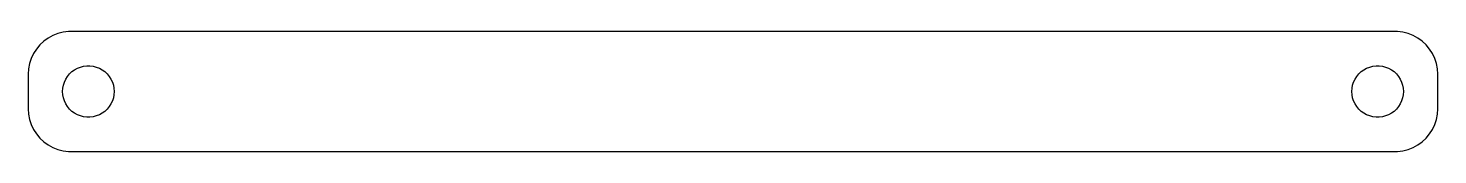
# Model space of a CAD drawing. Header units: metres. Extents: x -82 to 82, y -7 to 7.
import ezdxf

# ---------------------------------------------------------------- set-up
doc = ezdxf.new("R2010")
doc.units = ezdxf.units.M

msp = doc.modelspace()

# ---------------------------------------------------------------- linework, layer by layer
for p, q in [((-78.5451, 6.75528), (-79.1289, 6.52412)), ((-77.9369, 6.91142), (-78.5451, 6.75528)), ((-77.3139, 6.99013), (-77.9369, 6.91142)), ((77.3139, 6.99013), (-77.3139, 6.99013)), ((77.9369, 6.91142), (77.3139, 6.99013)), ((78.5451, 6.75528), (77.9369, 6.91142)), ((79.1289, 6.52412), (78.5451, 6.75528)), ((-81.0451, 4.93892), (-81.3815, 4.40877)), ((-80.6448, 5.42273), (-81.0451, 4.93892)), ((-80.1871, 5.85255), (-80.6448, 5.42273)), ((-79.6791, 6.22163), (-80.1871, 5.85255)), ((-79.1289, 6.52412), (-79.6791, 6.22163)), ((79.6791, 6.22163), (79.1289, 6.52412)), ((80.1871, 5.85255), (79.6791, 6.22163)), ((80.6448, 5.42273), (80.1871, 5.85255)), ((81.0451, 4.93892), (80.6448, 5.42273)), ((81.3815, 4.40877), (81.0451, 4.93892)), ((-81.6489, 3.84062), (-81.8429, 3.24344)), ((-81.3815, 4.40877), (-81.6489, 3.84062)), ((81.6489, 3.84062), (81.3815, 4.40877)), ((81.8429, 3.24344), (81.6489, 3.84062)), ((-81.9606, 2.62666), (-82, 2)), ((-82, 2), (-82, -2)), ((-81.8429, 3.24344), (-81.9606, 2.62666)), ((-77.6289, 1.44525), (-77.427, 1.76335)), ((-77.427, 1.76335), (-77.1869, 2.05363)), ((-77.1869, 2.05363), (-76.9123, 2.31154)), ((-76.9123, 2.31154), (-76.6075, 2.53297)), ((-76.6075, 2.53297), (-76.2773, 2.71448)), ((-76.2773, 2.71448), (-75.927, 2.85316)), ((-75.927, 2.85316), (-75.5621, 2.94685)), ((-75.5621, 2.94685), (-75.1884, 2.99408)), ((-75.1884, 2.99408), (-74.8116, 2.99408)), ((-74.8116, 2.99408), (-74.4379, 2.94685)), ((-74.4379, 2.94685), (-74.073, 2.85316)), ((-74.073, 2.85316), (-73.7227, 2.71448)), ((-73.7227, 2.71448), (-73.3925, 2.53297)), ((-73.3925, 2.53297), (-73.0877, 2.31154)), ((-73.0877, 2.31154), (-72.8131, 2.05363)), ((-72.8131, 2.05363), (-72.573, 1.76335)), ((-72.573, 1.76335), (-72.3711, 1.44525)), ((72.3711, 1.44525), (72.573, 1.76335)), ((72.573, 1.76335), (72.8131, 2.05363)), ((72.8131, 2.05363), (73.0877, 2.31154)), ((73.0877, 2.31154), (73.3925, 2.53297)), ((73.3925, 2.53297), (73.7227, 2.71448)), ((73.7227, 2.71448), (74.073, 2.85316)), ((74.073, 2.85316), (74.4379, 2.94685)), ((74.4379, 2.94685), (74.8116, 2.99408)), ((74.8116, 2.99408), (75.1884, 2.99408)), ((75.1884, 2.99408), (75.5621, 2.94685)), ((75.5621, 2.94685), (75.927, 2.85316)), ((75.927, 2.85316), (76.2773, 2.71448)), ((76.2773, 2.71448), (76.6075, 2.53297)), ((76.6075, 2.53297), (76.9123, 2.31154)), ((76.9123, 2.31154), (77.1869, 2.05363)), ((77.1869, 2.05363), (77.427, 1.76335)), ((77.427, 1.76335), (77.6289, 1.44525)), ((81.9606, 2.62666), (81.8429, 3.24344)), ((82, 2), (81.9606, 2.62666)), ((82, -2), (82, 2)), ((-78, 0), (-77.9763, 0.375992)), ((-77.9763, -0.375992), (-78, 0)), ((-77.9763, 0.375992), (-77.9057, 0.746063)), ((-77.9057, 0.746063), (-77.7893, 1.10437)), ((-77.7893, 1.10437), (-77.6289, 1.44525)), ((-72.3711, 1.44525), (-72.2107, 1.10437)), ((-72.2107, 1.10437), (-72.0943, 0.746063)), ((-72.0943, 0.746063), (-72.0237, 0.375992)), ((-72.0237, 0.375992), (-72, 0)), ((-72, 0), (-72.0237, -0.375992)), ((72, 0), (72.0237, 0.375992)), ((72.0237, -0.375992), (72, 0)), ((72.0237, 0.375992), (72.0943, 0.746063)), ((72.0943, 0.746063), (72.2107, 1.10437)), ((72.2107, 1.10437), (72.3711, 1.44525)), ((77.6289, 1.44525), (77.7893, 1.10437)), ((77.7893, 1.10437), (77.9057, 0.746063)), ((77.9057, 0.746063), (77.9763, 0.375992)), ((77.9763, 0.375992), (78, 0)), ((78, 0), (77.9763, -0.375992)), ((-77.9057, -0.746063), (-77.9763, -0.375992)), ((-77.7893, -1.10437), (-77.9057, -0.746063)), ((-77.6289, -1.44525), (-77.7893, -1.10437)), ((-77.427, -1.76335), (-77.6289, -1.44525)), ((-72.3711, -1.44525), (-72.573, -1.76335)), ((-72.2107, -1.10437), (-72.3711, -1.44525)), ((-72.0943, -0.746063), (-72.2107, -1.10437)), ((-72.0237, -0.375992), (-72.0943, -0.746063)), ((72.0943, -0.746063), (72.0237, -0.375992)), ((72.2107, -1.10437), (72.0943, -0.746063)), ((72.3711, -1.44525), (72.2107, -1.10437)), ((72.573, -1.76335), (72.3711, -1.44525)), ((77.6289, -1.44525), (77.427, -1.76335)), ((77.7893, -1.10437), (77.6289, -1.44525)), ((77.9057, -0.746063), (77.7893, -1.10437)), ((77.9763, -0.375992), (77.9057, -0.746063)), ((-82, -2), (-81.9606, -2.62666)), ((-81.9606, -2.62666), (-81.8429, -3.24344)), ((-81.8429, -3.24344), (-81.6489, -3.84062)), ((-77.1869, -2.05363), (-77.427, -1.76335)), ((-76.9123, -2.31154), (-77.1869, -2.05363)), ((-76.6075, -2.53297), (-76.9123, -2.31154)), ((-76.2773, -2.71448), (-76.6075, -2.53297)), ((-75.927, -2.85316), (-76.2773, -2.71448)), ((-75.5621, -2.94685), (-75.927, -2.85316)), ((-75.1884, -2.99408), (-75.5621, -2.94685)), ((-74.8116, -2.99408), (-75.1884, -2.99408)), ((-74.4379, -2.94685), (-74.8116, -2.99408)), ((-74.073, -2.85316), (-74.4379, -2.94685)), ((-73.7227, -2.71448), (-74.073, -2.85316)), ((-73.3925, -2.53297), (-73.7227, -2.71448)), ((-73.0877, -2.31154), (-73.3925, -2.53297)), ((-72.8131, -2.05363), (-73.0877, -2.31154)), ((-72.573, -1.76335), (-72.8131, -2.05363)), ((72.8131, -2.05363), (72.573, -1.76335)), ((73.0877, -2.31154), (72.8131, -2.05363)), ((73.3925, -2.53297), (73.0877, -2.31154)), ((73.7227, -2.71448), (73.3925, -2.53297)), ((74.073, -2.85316), (73.7227, -2.71448)), ((74.4379, -2.94685), (74.073, -2.85316)), ((74.8116, -2.99408), (74.4379, -2.94685)), ((75.1884, -2.99408), (74.8116, -2.99408)), ((75.5621, -2.94685), (75.1884, -2.99408)), ((75.927, -2.85316), (75.5621, -2.94685)), ((76.2773, -2.71448), (75.927, -2.85316)), ((76.6075, -2.53297), (76.2773, -2.71448)), ((76.9123, -2.31154), (76.6075, -2.53297)), ((77.1869, -2.05363), (76.9123, -2.31154)), ((77.427, -1.76335), (77.1869, -2.05363)), ((81.6489, -3.84062), (81.8429, -3.24344)), ((81.8429, -3.24344), (81.9606, -2.62666)), ((81.9606, -2.62666), (82, -2)), ((-81.6489, -3.84062), (-81.3815, -4.40877)), ((-81.3815, -4.40877), (-81.0451, -4.93892)), ((81.0451, -4.93892), (81.3815, -4.40877)), ((81.3815, -4.40877), (81.6489, -3.84062)), ((-81.0451, -4.93892), (-80.6448, -5.42273)), ((-80.6448, -5.42273), (-80.1871, -5.85255)), ((-80.1871, -5.85255), (-79.6791, -6.22163)), ((-79.6791, -6.22163), (-79.1289, -6.52412)), ((-79.1289, -6.52412), (-78.5451, -6.75528)), ((78.5451, -6.75528), (79.1289, -6.52412)), ((79.1289, -6.52412), (79.6791, -6.22163)), ((79.6791, -6.22163), (80.1871, -5.85255)), ((80.1871, -5.85255), (80.6448, -5.42273)), ((80.6448, -5.42273), (81.0451, -4.93892)), ((-78.5451, -6.75528), (-77.9369, -6.91142)), ((-77.9369, -6.91142), (-77.3139, -6.99013)), ((-77.3139, -6.99013), (77.3139, -6.99013)), ((77.3139, -6.99013), (77.9369, -6.91142)), ((77.9369, -6.91142), (78.5451, -6.75528))]:
    msp.add_line(p, q)

doc.saveas('drawing.dxf')
